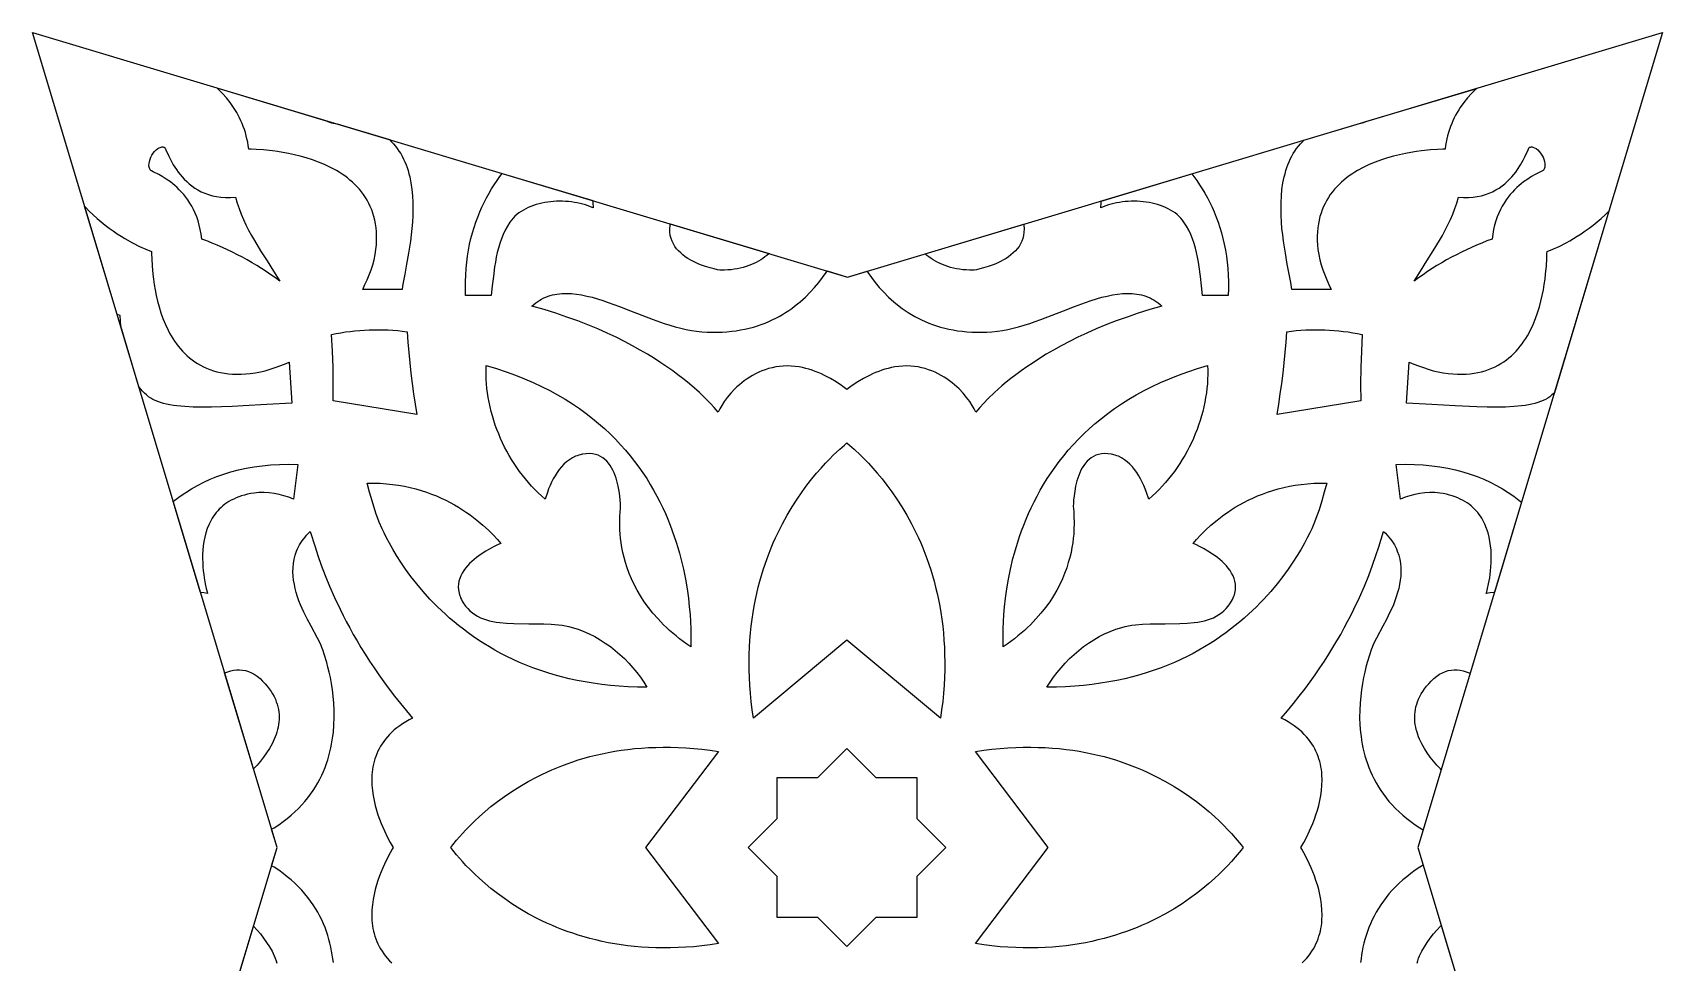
# Model space of a CAD drawing. Extents: x -100 to 100, y -100 to 100.
# Drawn here: x -100 to 100, y -14.1 to 100 of the extents above; entities that cross this region are included whole.
import ezdxf

# ---------------------------------------------------------------- set-up
doc = ezdxf.new("R2010")
doc.units = 0
doc.header["$MEASUREMENT"] = 0
doc.layers.add('LAYER_1', color=18, linetype='CONTINUOUS')

msp = doc.modelspace()

# ---------------------------------------------------------------- linework, layer by layer
at = {"layer": 'LAYER_1'}
for points in [[(-100, -100), (-70, 0), (-100, 100), (0, 70), (100, 100), (70, 0), (100, -100), (0, -70)], [(-63.97, 89.19), (-63.79, 89.1), (-63.57, 89.01), (-63.34, 88.94), (-63.11, 88.88), (-62.64, 88.79), (-62.63, 88.79), (-56.22, 86.87), (-55.99, 86.65), (-55.73, 86.37), (-55.48, 86.08), (-55.25, 85.78), (-55.04, 85.47), (-54.83, 85.15), (-54.65, 84.82), (-54.48, 84.49), (-54.32, 84.14), (-54.17, 83.79), (-54.04, 83.43), (-53.92, 83.07), (-53.82, 82.69), (-53.72, 82.32), (-53.57, 81.55), (-53.45, 80.76), (-53.38, 79.97), (-53.34, 79.17), (-53.33, 78.36), (-53.35, 77.55), (-53.39, 76.75), (-53.46, 75.96), (-53.54, 75.17), (-53.64, 74.41), (-53.86, 72.94), (-54.1, 71.58), (-54.33, 70.37), (-54.53, 69.33), (-54.6, 68.88), (-54.65, 68.49), (-59.49, 68.49), (-59.21, 69.08), (-58.94, 69.68), (-58.69, 70.28), (-58.46, 70.89), (-58.26, 71.51), (-58.09, 72.13), (-57.95, 72.77), (-57.86, 73.4), (-57.81, 73.97), (-57.78, 74.51), (-57.78, 75.04), (-57.8, 75.55), (-57.85, 76.04), (-57.92, 76.52), (-58, 76.98), (-58.11, 77.42), (-58.24, 77.85), (-58.39, 78.27), (-58.56, 78.67), (-58.74, 79.05), (-58.94, 79.43), (-59.15, 79.78), (-59.39, 80.13), (-59.63, 80.46), (-59.89, 80.77), (-60.16, 81.08), (-60.45, 81.37), (-60.74, 81.64), (-61.05, 81.91), (-61.37, 82.16), (-61.69, 82.41), (-62.03, 82.64), (-62.37, 82.86), (-62.72, 83.07), (-63.43, 83.46), (-64.16, 83.8), (-64.91, 84.11), (-65.66, 84.39), (-66.41, 84.63), (-67.15, 84.84), (-67.88, 85.02), (-68.59, 85.17), (-69.28, 85.3), (-69.94, 85.4), (-70.56, 85.49), (-71.67, 85.61), (-72.56, 85.67), (-73.17, 85.7), (-73.48, 85.7), (-73.53, 86.13), (-73.6, 86.54), (-73.69, 86.95), (-73.78, 87.34), (-73.89, 87.73), (-74.01, 88.11), (-74.14, 88.48), (-74.28, 88.84), (-74.43, 89.19), (-74.59, 89.54), (-74.76, 89.87), (-74.95, 90.2), (-75.34, 90.83), (-75.76, 91.42), (-76.21, 91.99), (-76.69, 92.52), (-77.2, 93.03), (-77.41, 93.22)], [(77.06, 93.03), (76.56, 92.52), (76.08, 91.99), (75.63, 91.42), (75.2, 90.83), (75, 90.52), (74.81, 90.2), (74.63, 89.87), (74.46, 89.54), (74.3, 89.19), (74.15, 88.84), (74.01, 88.48), (73.88, 88.11), (73.76, 87.73), (73.65, 87.34), (73.55, 86.95), (73.47, 86.54), (73.4, 86.13), (73.34, 85.7), (73.04, 85.7), (72.42, 85.67), (71.54, 85.61), (70.43, 85.49), (69.81, 85.4), (69.15, 85.3), (68.46, 85.17), (67.75, 85.02), (67.02, 84.84), (66.27, 84.63), (65.52, 84.39), (64.77, 84.11), (64.03, 83.8), (63.3, 83.46), (62.58, 83.07), (62.24, 82.86), (61.89, 82.64), (61.56, 82.41), (61.23, 82.16), (60.92, 81.91), (60.61, 81.64), (60.32, 81.37), (60.03, 81.08), (59.76, 80.77), (59.5, 80.46), (59.25, 80.13), (59.02, 79.78), (58.81, 79.43), (58.61, 79.05), (58.42, 78.67), (58.26, 78.27), (58.11, 77.85), (57.98, 77.42), (57.87, 76.98), (57.78, 76.52), (57.72, 76.04), (57.67, 75.55), (57.65, 75.04), (57.65, 74.51), (57.68, 73.97), (57.73, 73.4), (57.82, 72.77), (57.95, 72.13), (58.12, 71.51), (58.33, 70.89), (58.56, 70.28), (58.81, 69.68), (59.08, 69.08), (59.36, 68.49), (54.52, 68.49), (54.39, 69.33), (54.2, 70.37), (53.97, 71.58), (53.73, 72.94), (53.61, 73.66), (53.5, 74.41), (53.41, 75.17), (53.32, 75.96), (53.26, 76.75), (53.22, 77.55), (53.2, 78.36), (53.21, 79.17), (53.25, 79.97), (53.32, 80.76), (53.44, 81.55), (53.59, 82.32), (53.69, 82.69), (53.79, 83.07), (53.91, 83.43), (54.04, 83.79), (54.19, 84.14), (54.34, 84.49), (54.52, 84.82), (54.7, 85.15), (54.9, 85.47), (55.12, 85.78), (55.35, 86.08), (55.6, 86.37), (55.86, 86.65), (56.02, 86.81), (62.84, 88.85), (62.98, 88.88), (63.21, 88.94), (63.43, 89.01), (63.61, 89.08), (77.21, 93.16)], [(-83.93, 85.96), (-83.83, 85.93), (-83.8, 85.9), (-83.75, 85.84), (-83.64, 85.61), (-83.29, 84.84), (-83.04, 84.34), (-82.73, 83.78), (-82.35, 83.19), (-82.14, 82.89), (-81.91, 82.59), (-81.66, 82.3), (-81.39, 82), (-81.09, 81.72), (-80.78, 81.44), (-80.45, 81.18), (-80.09, 80.93), (-79.71, 80.7), (-79.3, 80.48), (-78.87, 80.29), (-78.42, 80.13), (-77.94, 79.99), (-77.43, 79.88), (-76.89, 79.8), (-76.32, 79.76), (-75.73, 79.75), (-75.1, 79.79), (-74.9, 79.09), (-74.67, 78.41), (-74.41, 77.74), (-74.13, 77.07), (-73.82, 76.42), (-73.49, 75.77), (-73.14, 75.12), (-72.78, 74.49), (-72.02, 73.23), (-71.23, 71.98), (-70.44, 70.74), (-69.66, 69.5), (-70.2, 69.9), (-70.76, 70.29), (-71.32, 70.67), (-71.89, 71.04), (-72.47, 71.41), (-73.05, 71.76), (-73.65, 72.1), (-74.24, 72.43), (-74.85, 72.75), (-75.46, 73.05), (-76.08, 73.35), (-76.7, 73.64), (-77.33, 73.91), (-77.96, 74.17), (-78.6, 74.43), (-79.24, 74.66), (-79.32, 75.26), (-79.42, 75.83), (-79.55, 76.37), (-79.7, 76.89), (-79.86, 77.38), (-80.05, 77.84), (-80.26, 78.28), (-80.47, 78.69), (-80.71, 79.09), (-80.95, 79.46), (-81.2, 79.8), (-81.46, 80.13), (-81.73, 80.43), (-82, 80.72), (-82.27, 80.98), (-82.54, 81.23), (-82.81, 81.46), (-83.08, 81.67), (-83.6, 82.03), (-84.09, 82.34), (-84.52, 82.59), (-85.2, 82.93), (-85.4, 83.03), (-85.5, 83.1), (-85.57, 83.18), (-85.62, 83.27), (-85.66, 83.37), (-85.69, 83.47), (-85.72, 83.7), (-85.71, 83.94), (-85.66, 84.2), (-85.58, 84.46), (-85.48, 84.72), (-85.35, 84.97), (-85.19, 85.2), (-85.03, 85.42), (-84.84, 85.61), (-84.65, 85.77), (-84.45, 85.88), (-84.24, 85.95), (-84.14, 85.97), (-84.03, 85.97)], [(84.01, 85.97), (84.11, 85.95), (84.31, 85.88), (84.52, 85.77), (84.71, 85.61), (84.89, 85.42), (85.06, 85.2), (85.21, 84.97), (85.35, 84.72), (85.45, 84.46), (85.53, 84.2), (85.57, 83.94), (85.59, 83.7), (85.56, 83.47), (85.53, 83.37), (85.49, 83.27), (85.44, 83.18), (85.37, 83.1), (85.27, 83.03), (85.06, 82.93), (84.39, 82.59), (83.95, 82.34), (83.47, 82.03), (82.95, 81.67), (82.68, 81.46), (82.41, 81.23), (82.14, 80.98), (81.87, 80.72), (81.6, 80.43), (81.33, 80.13), (81.07, 79.8), (80.82, 79.46), (80.57, 79.09), (80.34, 78.69), (80.12, 78.28), (79.92, 77.84), (79.73, 77.38), (79.56, 76.89), (79.41, 76.37), (79.29, 75.83), (79.18, 75.26), (79.11, 74.66), (78.46, 74.43), (77.83, 74.17), (77.2, 73.91), (76.57, 73.64), (75.95, 73.35), (75.33, 73.05), (74.72, 72.75), (74.11, 72.43), (73.51, 72.1), (72.92, 71.76), (72.34, 71.41), (71.76, 71.04), (71.19, 70.67), (70.63, 70.29), (70.07, 69.9), (69.53, 69.5), (70.31, 70.74), (71.1, 71.98), (71.89, 73.23), (72.65, 74.49), (73.01, 75.12), (73.36, 75.77), (73.69, 76.42), (74, 77.07), (74.28, 77.74), (74.54, 78.41), (74.77, 79.09), (74.97, 79.79), (75.59, 79.75), (76.19, 79.76), (76.76, 79.8), (77.29, 79.88), (77.8, 79.99), (78.29, 80.13), (78.74, 80.29), (79.17, 80.48), (79.58, 80.7), (79.96, 80.93), (80.32, 81.18), (80.65, 81.44), (80.96, 81.72), (81.25, 82), (81.52, 82.3), (81.77, 82.59), (82.01, 82.89), (82.22, 83.19), (82.59, 83.78), (82.9, 84.34), (83.16, 84.84), (83.51, 85.61), (83.62, 85.84), (83.66, 85.9), (83.7, 85.93), (83.8, 85.96), (83.9, 85.97)], [(-31.25, 79.38), (-31.25, 79.14), (-31.22, 78.5), (-31.52, 78.63), (-31.83, 78.75), (-32.15, 78.86), (-32.48, 78.95), (-32.81, 79.04), (-33.16, 79.11), (-33.51, 79.17), (-33.87, 79.22), (-34.23, 79.26), (-34.59, 79.29), (-34.96, 79.31), (-35.32, 79.31), (-35.69, 79.3), (-36.06, 79.28), (-36.43, 79.25), (-36.79, 79.2), (-37.15, 79.15), (-37.5, 79.08), (-37.85, 78.99), (-38.2, 78.9), (-38.53, 78.79), (-38.86, 78.67), (-39.17, 78.54), (-39.48, 78.39), (-39.77, 78.23), (-40.05, 78.06), (-40.32, 77.88), (-40.58, 77.68), (-40.81, 77.46), (-41.03, 77.24), (-41.24, 77), (-41.42, 76.74), (-41.73, 76.25), (-42.01, 75.74), (-42.25, 75.21), (-42.47, 74.68), (-42.66, 74.13), (-42.82, 73.57), (-42.97, 73), (-43.1, 72.43), (-43.21, 71.85), (-43.3, 71.26), (-43.46, 70.09), (-43.59, 68.92), (-43.71, 67.76), (-46.86, 67.76), (-46.88, 68.61), (-46.88, 69.44), (-46.85, 70.25), (-46.8, 71.05), (-46.72, 71.82), (-46.63, 72.58), (-46.51, 73.32), (-46.37, 74.04), (-46.21, 74.74), (-46.03, 75.42), (-45.83, 76.09), (-45.61, 76.74), (-45.38, 77.37), (-45.13, 77.99), (-44.87, 78.59), (-44.59, 79.17), (-44.3, 79.74), (-43.99, 80.29), (-43.67, 80.82), (-43.34, 81.34), (-43, 81.84), (-42.65, 82.33), (-42.37, 82.71)], [(42.52, 82.33), (42.87, 81.84), (43.21, 81.34), (43.54, 80.82), (43.86, 80.29), (44.16, 79.74), (44.46, 79.17), (44.74, 78.59), (45, 77.99), (45.25, 77.37), (45.48, 76.74), (45.7, 76.09), (45.9, 75.42), (46.08, 74.74), (46.24, 74.04), (46.38, 73.32), (46.49, 72.58), (46.59, 71.82), (46.67, 71.05), (46.72, 70.25), (46.75, 69.44), (46.75, 68.61), (46.73, 67.76), (43.58, 67.76), (43.46, 68.92), (43.33, 70.09), (43.17, 71.26), (43.08, 71.85), (42.97, 72.43), (42.84, 73), (42.69, 73.57), (42.53, 74.13), (42.34, 74.68), (42.12, 75.21), (41.87, 75.74), (41.6, 76.25), (41.29, 76.74), (41.1, 77), (40.9, 77.24), (40.68, 77.46), (40.44, 77.68), (40.19, 77.88), (39.92, 78.06), (39.64, 78.23), (39.35, 78.39), (39.04, 78.54), (38.72, 78.67), (38.4, 78.79), (38.06, 78.9), (37.72, 78.99), (37.37, 79.08), (37.02, 79.15), (36.66, 79.2), (36.29, 79.25), (35.93, 79.28), (35.56, 79.3), (35.19, 79.31), (34.82, 79.31), (34.46, 79.29), (34.09, 79.26), (33.73, 79.22), (33.38, 79.17), (33.03, 79.11), (32.68, 79.04), (32.35, 78.95), (32.02, 78.86), (31.7, 78.75), (31.39, 78.63), (31.09, 78.5), (31.11, 79.14), (31.12, 79.33), (42.26, 82.68)], [(-93.51, 78.6), (-93.04, 78.11), (-92.55, 77.64), (-92.06, 77.2), (-91.57, 76.78), (-91.08, 76.38), (-90.59, 76.01), (-90.1, 75.66), (-89.61, 75.32), (-89.13, 75.01), (-88.67, 74.73), (-87.76, 74.21), (-86.9, 73.77), (-86.12, 73.41), (-85.42, 73.13), (-85.4, 72.84), (-85.38, 72.25), (-85.33, 71.4), (-85.24, 70.34), (-85.17, 69.74), (-85.08, 69.11), (-84.96, 68.45), (-84.83, 67.76), (-84.67, 67.06), (-84.47, 66.35), (-84.25, 65.63), (-84, 64.91), (-83.7, 64.19), (-83.37, 63.49), (-83.19, 63.14), (-83, 62.8), (-82.8, 62.47), (-82.58, 62.14), (-82.36, 61.82), (-82.12, 61.51), (-81.87, 61.2), (-81.61, 60.91), (-81.33, 60.62), (-81.05, 60.35), (-80.75, 60.09), (-80.43, 59.84), (-80.1, 59.61), (-79.76, 59.38), (-79.4, 59.18), (-79.03, 58.99), (-78.64, 58.81), (-78.24, 58.65), (-77.82, 58.51), (-77.38, 58.39), (-76.93, 58.29), (-76.46, 58.2), (-75.97, 58.14), (-75.47, 58.1), (-74.95, 58.08), (-74.41, 58.08), (-73.85, 58.11), (-73.28, 58.16), (-72.66, 58.24), (-72.05, 58.36), (-71.44, 58.51), (-70.84, 58.69), (-70.24, 58.89), (-69.66, 59.1), (-69.08, 59.33), (-68.5, 59.58), (-68.18, 54.53), (-71.27, 54.36), (-74.16, 54.19), (-75.52, 54.13), (-76.81, 54.08), (-78.05, 54.04), (-79.21, 54.03), (-80.31, 54.05), (-81.33, 54.11), (-82.28, 54.19), (-82.72, 54.25), (-83.15, 54.32), (-83.55, 54.4), (-83.93, 54.5), (-84.29, 54.6), (-84.63, 54.72), (-84.95, 54.85), (-85.24, 54.99), (-85.51, 55.15), (-85.76, 55.32), (-86.02, 55.54), (-86.27, 55.76), (-86.51, 56), (-86.73, 56.24), (-86.94, 56.5), (-86.96, 56.52), (-89.19, 63.98), (-89.27, 65.3), (-89.62, 65.4), (-93.61, 78.7)], [(86.74, 55.8), (86.7, 55.76), (86.45, 55.54), (86.19, 55.32), (85.94, 55.15), (85.67, 54.99), (85.38, 54.85), (85.06, 54.72), (84.72, 54.6), (84.36, 54.5), (83.98, 54.4), (83.58, 54.32), (83.15, 54.25), (82.71, 54.19), (81.76, 54.11), (80.74, 54.05), (79.64, 54.03), (78.48, 54.04), (77.24, 54.08), (74.59, 54.19), (71.7, 54.36), (68.61, 54.53), (68.93, 59.58), (69.51, 59.33), (70.09, 59.1), (70.67, 58.89), (71.27, 58.69), (71.87, 58.51), (72.48, 58.36), (73.09, 58.24), (73.71, 58.16), (74.28, 58.11), (74.84, 58.08), (75.38, 58.08), (75.9, 58.1), (76.4, 58.14), (76.89, 58.2), (77.36, 58.29), (77.81, 58.39), (78.25, 58.51), (78.67, 58.65), (79.07, 58.81), (79.46, 58.99), (79.83, 59.18), (80.19, 59.38), (80.53, 59.61), (80.86, 59.84), (81.17, 60.09), (81.48, 60.35), (81.76, 60.62), (82.04, 60.91), (82.3, 61.2), (82.55, 61.51), (82.79, 61.82), (83.01, 62.14), (83.23, 62.47), (83.43, 62.8), (83.8, 63.49), (84.13, 64.19), (84.42, 64.91), (84.68, 65.63), (84.9, 66.35), (85.09, 67.06), (85.26, 67.76), (85.39, 68.45), (85.5, 69.11), (85.6, 69.74), (85.67, 70.34), (85.76, 71.4), (85.81, 72.25), (85.83, 72.84), (85.85, 73.13), (86.55, 73.41), (87.33, 73.77), (88.19, 74.21), (88.63, 74.46), (89.09, 74.73), (89.56, 75.01), (90.04, 75.32), (90.53, 75.66), (91.02, 76.01), (91.51, 76.38), (92, 76.78), (92.49, 77.2), (92.98, 77.64), (93.42, 78.07)], [(-9.62, 72.89), (-9.65, 72.86), (-9.88, 72.66), (-10.13, 72.48), (-10.38, 72.3), (-10.64, 72.12), (-10.92, 71.96), (-11.2, 71.81), (-11.5, 71.66), (-11.8, 71.53), (-12.12, 71.41), (-12.45, 71.29), (-12.79, 71.19), (-13.15, 71.1), (-13.52, 71.03), (-13.89, 70.96), (-14.29, 70.91), (-14.69, 70.88), (-15.11, 70.86), (-15.54, 70.85), (-15.68, 70.86), (-15.95, 70.91), (-16.35, 71), (-16.84, 71.12), (-17.41, 71.29), (-18.02, 71.51), (-18.34, 71.64), (-18.66, 71.78), (-18.98, 71.94), (-19.29, 72.11), (-19.6, 72.3), (-19.91, 72.5), (-20.2, 72.72), (-20.47, 72.96), (-20.73, 73.21), (-20.97, 73.48), (-21.18, 73.77), (-21.37, 74.08), (-21.53, 74.41), (-21.65, 74.75), (-21.74, 75.12), (-21.8, 75.51), (-21.81, 75.92), (-21.77, 76.36), (-21.74, 76.52)], [(21.64, 76.36), (21.68, 75.92), (21.66, 75.51), (21.61, 75.12), (21.52, 74.75), (21.4, 74.41), (21.24, 74.08), (21.05, 73.77), (20.84, 73.48), (20.6, 73.21), (20.34, 72.96), (20.06, 72.72), (19.77, 72.5), (19.47, 72.3), (19.16, 72.11), (18.84, 71.94), (18.52, 71.78), (18.2, 71.64), (17.89, 71.51), (17.28, 71.29), (16.71, 71.12), (16.22, 71), (15.82, 70.91), (15.54, 70.86), (15.41, 70.85), (14.98, 70.86), (14.56, 70.88), (14.15, 70.91), (13.76, 70.96), (13.38, 71.03), (13.02, 71.1), (12.66, 71.19), (12.32, 71.29), (11.99, 71.41), (11.67, 71.53), (11.36, 71.66), (11.07, 71.81), (10.78, 71.96), (10.51, 72.12), (10.25, 72.3), (9.99, 72.48), (9.75, 72.66), (9.52, 72.86), (21.62, 76.49)], [(0, 70), (2.4, 70.72), (2.5, 70.56), (2.93, 69.96), (3.4, 69.35), (3.9, 68.74), (4.45, 68.14), (5.04, 67.55), (5.68, 66.98), (6.35, 66.43), (6.71, 66.16), (7.08, 65.91), (7.46, 65.66), (7.85, 65.41), (8.25, 65.18), (8.67, 64.96), (9.09, 64.75), (9.53, 64.55), (9.99, 64.36), (10.45, 64.18), (10.93, 64.02), (11.42, 63.87), (11.93, 63.73), (12.45, 63.61), (12.98, 63.51), (13.52, 63.42), (14.08, 63.35), (14.65, 63.29), (15.24, 63.25), (15.84, 63.24), (16.46, 63.24), (17.09, 63.26), (17.73, 63.3), (18.39, 63.37), (19.03, 63.45), (19.68, 63.57), (20.34, 63.72), (21, 63.9), (21.68, 64.1), (22.36, 64.32), (23.04, 64.56), (23.72, 64.81), (25.1, 65.34), (26.49, 65.88), (27.86, 66.41), (29.22, 66.9), (29.89, 67.13), (30.56, 67.34), (31.22, 67.52), (31.86, 67.68), (32.5, 67.81), (33.13, 67.91), (33.75, 67.97), (34.35, 68), (34.94, 67.98), (35.51, 67.92), (35.8, 67.87), (36.07, 67.81), (36.35, 67.74), (36.61, 67.65), (36.88, 67.55), (37.14, 67.44), (37.39, 67.31), (37.64, 67.16), (37.89, 67), (38.13, 66.83), (38.36, 66.64), (38.59, 66.43), (37.1, 66.01), (35.67, 65.56), (34.3, 65.1), (32.98, 64.62), (31.72, 64.14), (30.52, 63.64), (29.37, 63.13), (28.27, 62.61), (27.23, 62.09), (26.24, 61.57), (25.29, 61.05), (24.4, 60.53), (23.56, 60.01), (22.77, 59.5), (22.02, 58.99), (21.32, 58.5), (20.66, 58.01), (20.05, 57.54), (19.49, 57.09), (18.96, 56.65), (18.48, 56.23), (18.04, 55.83), (17.28, 55.1), (16.68, 54.49), (16.22, 53.99), (15.73, 53.44), (15.55, 53.83), (15.31, 54.26), (15, 54.73), (14.62, 55.23), (14.19, 55.75), (13.69, 56.27), (13.42, 56.52), (13.14, 56.78), (12.84, 57.02), (12.53, 57.27), (12.2, 57.5), (11.86, 57.72), (11.51, 57.93), (11.14, 58.13), (10.76, 58.32), (10.37, 58.49), (9.96, 58.64), (9.55, 58.77), (9.12, 58.88), (8.68, 58.97), (8.22, 59.04), (7.76, 59.08), (7.28, 59.1), (6.8, 59.09), (6.3, 59.05), (5.79, 58.98), (5.39, 58.9), (4.99, 58.8), (4.6, 58.69), (4.21, 58.57), (3.83, 58.43), (3.45, 58.28), (3.07, 58.12), (2.7, 57.94), (1.97, 57.56), (1.27, 57.13), (0.59, 56.68), (-0.07, 56.21), (-0.72, 56.68), (-1.4, 57.13), (-2.1, 57.56), (-2.83, 57.94), (-3.2, 58.12), (-3.58, 58.28), (-3.96, 58.43), (-4.34, 58.57), (-4.73, 58.69), (-5.13, 58.8), (-5.52, 58.9), (-5.92, 58.98), (-6.43, 59.05), (-6.93, 59.09), (-7.42, 59.1), (-7.89, 59.08), (-8.36, 59.04), (-8.81, 58.97), (-9.25, 58.88), (-9.68, 58.77), (-10.1, 58.64), (-10.5, 58.49), (-10.89, 58.32), (-11.27, 58.13), (-11.64, 57.93), (-11.99, 57.72), (-12.33, 57.5), (-12.66, 57.27), (-12.97, 57.02), (-13.27, 56.78), (-13.56, 56.52), (-13.83, 56.27), (-14.32, 55.75), (-14.76, 55.23), (-15.13, 54.73), (-15.44, 54.26), (-15.68, 53.83), (-15.86, 53.44), (-16.36, 53.99), (-16.81, 54.49), (-17.42, 55.1), (-18.18, 55.83), (-19.1, 56.65), (-19.62, 57.09), (-20.19, 57.54), (-20.8, 58.01), (-21.45, 58.5), (-22.15, 58.99), (-22.9, 59.5), (-23.69, 60.01), (-24.53, 60.53), (-25.43, 61.05), (-26.37, 61.57), (-27.36, 62.09), (-28.4, 62.61), (-29.5, 63.13), (-30.65, 63.64), (-31.86, 64.14), (-33.11, 64.62), (-34.43, 65.1), (-35.8, 65.56), (-37.23, 66.01), (-38.72, 66.43), (-38.49, 66.64), (-38.26, 66.83), (-38.02, 67), (-37.77, 67.16), (-37.53, 67.31), (-37.27, 67.44), (-37.01, 67.55), (-36.75, 67.65), (-36.48, 67.74), (-36.21, 67.81), (-35.93, 67.87), (-35.65, 67.92), (-35.36, 67.96), (-35.07, 67.98), (-34.48, 68), (-33.88, 67.97), (-33.26, 67.91), (-32.64, 67.81), (-32, 67.68), (-31.35, 67.52), (-30.69, 67.34), (-30.02, 67.13), (-29.35, 66.9), (-27.99, 66.41), (-26.62, 65.88), (-25.24, 65.34), (-23.86, 64.81), (-22.49, 64.32), (-21.81, 64.1), (-21.14, 63.9), (-20.47, 63.72), (-19.81, 63.57), (-19.16, 63.45), (-18.52, 63.37), (-17.86, 63.3), (-17.22, 63.26), (-16.59, 63.24), (-15.97, 63.24), (-15.37, 63.25), (-14.79, 63.29), (-14.21, 63.35), (-13.65, 63.42), (-13.11, 63.51), (-12.58, 63.61), (-12.06, 63.73), (-11.55, 63.87), (-11.06, 64.02), (-10.58, 64.18), (-10.12, 64.36), (-9.67, 64.55), (-9.23, 64.75), (-8.8, 64.96), (-8.38, 65.18), (-7.98, 65.41), (-7.59, 65.66), (-7.21, 65.91), (-6.84, 66.16), (-6.49, 66.43), (-6.14, 66.7), (-5.81, 66.98), (-5.17, 67.55), (-4.58, 68.14), (-4.04, 68.74), (-3.53, 69.35), (-3.06, 69.96), (-2.63, 70.56), (-2.51, 70.75)], [(-56.94, 63.53), (-56.36, 63.51), (-55.78, 63.48), (-55.2, 63.43), (-54.63, 63.37), (-54.05, 63.3), (-53.96, 62.03), (-53.85, 60.75), (-53.72, 59.48), (-53.58, 58.22), (-53.42, 56.95), (-53.24, 55.68), (-53.05, 54.42), (-52.84, 53.16), (-63.13, 54.81), (-63.11, 56.85), (-63.13, 58.89), (-63.19, 60.93), (-63.3, 62.97), (-62.73, 63.08), (-62.16, 63.18), (-61.59, 63.27), (-61.01, 63.34), (-60.44, 63.41), (-59.86, 63.46), (-59.27, 63.5), (-58.69, 63.53), (-58.11, 63.54), (-57.53, 63.54)], [(57.98, 63.54), (58.56, 63.53), (59.14, 63.5), (59.72, 63.46), (60.3, 63.41), (60.88, 63.34), (61.46, 63.27), (62.03, 63.18), (62.6, 63.08), (63.17, 62.97), (63.06, 60.93), (63, 58.89), (62.97, 56.85), (63, 54.81), (52.71, 53.16), (52.92, 54.42), (53.11, 55.68), (53.29, 56.95), (53.45, 58.22), (53.59, 59.48), (53.72, 60.75), (53.83, 62.03), (53.92, 63.3), (54.5, 63.37), (55.07, 63.43), (55.65, 63.48), (56.23, 63.51), (56.81, 63.53), (57.39, 63.54)], [(-43.09, 58.78), (-41.9, 58.39), (-40.75, 57.97), (-39.63, 57.53), (-38.56, 57.07), (-37.53, 56.58), (-36.53, 56.08), (-35.57, 55.55), (-34.64, 55.01), (-33.76, 54.44), (-32.9, 53.87), (-32.08, 53.27), (-31.29, 52.66), (-30.54, 52.04), (-29.82, 51.41), (-29.13, 50.76), (-28.47, 50.1), (-27.84, 49.43), (-27.23, 48.76), (-26.66, 48.07), (-26.12, 47.38), (-25.6, 46.68), (-25.11, 45.98), (-24.64, 45.27), (-24.2, 44.56), (-23.79, 43.85), (-23.39, 43.13), (-23.02, 42.42), (-22.68, 41.7), (-22.35, 40.99), (-22.05, 40.28), (-21.76, 39.58), (-21.5, 38.88), (-21.25, 38.18), (-21.02, 37.49), (-20.81, 36.81), (-20.62, 36.14), (-20.44, 35.47), (-20.13, 34.17), (-19.88, 32.93), (-19.68, 31.74), (-19.52, 30.61), (-19.41, 29.56), (-19.32, 28.58), (-19.27, 27.69), (-19.24, 26.9), (-19.23, 26.21), (-19.23, 25.17), (-19.24, 24.64), (-19.71, 24.97), (-20.17, 25.3), (-20.61, 25.63), (-21.04, 25.97), (-21.45, 26.31), (-21.84, 26.65), (-22.22, 27), (-22.58, 27.35), (-23.25, 28.05), (-23.87, 28.75), (-24.43, 29.46), (-24.94, 30.17), (-25.4, 30.87), (-25.81, 31.58), (-26.18, 32.28), (-26.5, 32.97), (-26.78, 33.65), (-27.03, 34.31), (-27.24, 34.97), (-27.41, 35.6), (-27.56, 36.22), (-27.68, 36.82), (-27.77, 37.4), (-27.84, 37.95), (-27.89, 38.47), (-27.92, 38.97), (-27.94, 39.86), (-27.93, 40.61), (-27.89, 41.2), (-27.85, 41.61), (-27.84, 41.84), (-27.86, 42.24), (-27.88, 42.64), (-27.93, 43.14), (-28.01, 43.72), (-28.13, 44.34), (-28.29, 44.99), (-28.39, 45.32), (-28.51, 45.65), (-28.64, 45.97), (-28.78, 46.29), (-28.94, 46.59), (-29.12, 46.88), (-29.32, 47.15), (-29.54, 47.4), (-29.77, 47.63), (-30.03, 47.83), (-30.31, 48), (-30.61, 48.14), (-30.94, 48.25), (-31.29, 48.32), (-31.67, 48.34), (-32.08, 48.33), (-32.51, 48.26), (-32.97, 48.15), (-33.18, 48.08), (-33.38, 48.01), (-33.76, 47.82), (-34.12, 47.59), (-34.47, 47.33), (-34.79, 47.04), (-35.09, 46.72), (-35.37, 46.38), (-35.63, 46.01), (-35.88, 45.63), (-36.1, 45.23), (-36.31, 44.83), (-36.5, 44.41), (-36.68, 44), (-36.83, 43.58), (-37.11, 42.76), (-37.54, 43.14), (-37.96, 43.53), (-38.37, 43.93), (-38.77, 44.35), (-39.15, 44.78), (-39.53, 45.23), (-39.89, 45.68), (-40.24, 46.15), (-40.58, 46.63), (-40.9, 47.12), (-41.22, 47.61), (-41.51, 48.12), (-41.8, 48.63), (-42.07, 49.15), (-42.33, 49.68), (-42.57, 50.21), (-42.8, 50.75), (-43.02, 51.3), (-43.22, 51.85), (-43.4, 52.4), (-43.57, 52.96), (-43.72, 53.52), (-43.86, 54.08), (-43.98, 54.65), (-44.08, 55.21), (-44.17, 55.78), (-44.24, 56.35), (-44.29, 56.91), (-44.33, 57.47), (-44.34, 58.04), (-44.34, 58.6), (-44.32, 59.15)], [(44.21, 58.6), (44.21, 58.04), (44.19, 57.47), (44.16, 56.91), (44.11, 56.35), (44.04, 55.78), (43.95, 55.21), (43.85, 54.65), (43.73, 54.08), (43.59, 53.52), (43.44, 52.96), (43.27, 52.4), (43.09, 51.85), (42.89, 51.3), (42.67, 50.75), (42.44, 50.21), (42.2, 49.68), (41.94, 49.15), (41.67, 48.63), (41.38, 48.12), (41.08, 47.61), (40.77, 47.12), (40.45, 46.63), (40.11, 46.15), (39.76, 45.68), (39.39, 45.23), (39.02, 44.78), (38.63, 44.35), (38.24, 43.93), (37.83, 43.53), (37.41, 43.14), (36.98, 42.76), (36.7, 43.58), (36.54, 44), (36.37, 44.41), (36.18, 44.83), (35.97, 45.23), (35.74, 45.63), (35.5, 46.01), (35.24, 46.38), (34.96, 46.72), (34.66, 47.04), (34.33, 47.33), (33.99, 47.59), (33.63, 47.82), (33.24, 48.01), (33.04, 48.08), (32.84, 48.15), (32.38, 48.26), (31.94, 48.33), (31.54, 48.34), (31.16, 48.32), (30.81, 48.25), (30.48, 48.14), (30.18, 48), (29.9, 47.83), (29.64, 47.63), (29.4, 47.4), (29.19, 47.15), (28.99, 46.88), (28.81, 46.59), (28.65, 46.29), (28.5, 45.97), (28.38, 45.65), (28.26, 45.32), (28.16, 44.99), (28, 44.34), (27.88, 43.72), (27.8, 43.14), (27.75, 42.64), (27.72, 42.24), (27.71, 41.84), (27.72, 41.61), (27.76, 41.2), (27.79, 40.61), (27.81, 39.86), (27.79, 38.97), (27.76, 38.47), (27.71, 37.95), (27.64, 37.4), (27.54, 36.82), (27.43, 36.22), (27.28, 35.6), (27.1, 34.97), (26.9, 34.31), (26.65, 33.65), (26.37, 32.97), (26.05, 32.28), (25.68, 31.58), (25.27, 30.87), (24.81, 30.17), (24.3, 29.46), (23.74, 28.75), (23.12, 28.05), (22.45, 27.35), (22.08, 27), (21.71, 26.65), (21.32, 26.31), (20.91, 25.97), (20.48, 25.63), (20.04, 25.3), (19.58, 24.97), (19.11, 24.64), (19.1, 25.17), (19.09, 26.21), (19.11, 26.9), (19.14, 27.69), (19.19, 28.58), (19.27, 29.56), (19.39, 30.61), (19.55, 31.74), (19.75, 32.93), (20, 34.17), (20.31, 35.47), (20.49, 36.14), (20.68, 36.81), (20.89, 37.49), (21.12, 38.18), (21.37, 38.88), (21.63, 39.58), (21.91, 40.28), (22.22, 40.99), (22.54, 41.7), (22.89, 42.42), (23.26, 43.13), (23.65, 43.85), (24.07, 44.56), (24.51, 45.27), (24.98, 45.98), (25.47, 46.68), (25.98, 47.38), (26.53, 48.07), (27.1, 48.76), (27.7, 49.43), (28.33, 50.1), (28.99, 50.76), (29.69, 51.41), (30.41, 52.04), (31.16, 52.66), (31.95, 53.27), (32.77, 53.87), (33.62, 54.44), (34.51, 55.01), (35.44, 55.55), (36.4, 56.08), (37.39, 56.58), (38.43, 57.07), (39.5, 57.53), (40.61, 57.97), (41.77, 58.39), (42.96, 58.78), (44.19, 59.15)], [(0.24, 49.38), (0.81, 48.88), (1.6, 48.13), (2.07, 47.67), (2.57, 47.15), (3.1, 46.57), (3.66, 45.93), (4.24, 45.23), (4.84, 44.46), (5.44, 43.64), (6.06, 42.75), (6.66, 41.8), (7.27, 40.79), (7.86, 39.72), (8.43, 38.58), (8.71, 37.99), (8.98, 37.38), (9.24, 36.76), (9.49, 36.12), (9.74, 35.46), (9.98, 34.79), (10.21, 34.1), (10.42, 33.4), (10.63, 32.68), (10.82, 31.94), (11, 31.19), (11.17, 30.42), (11.32, 29.63), (11.46, 28.83), (11.58, 28.01), (11.68, 27.18), (11.77, 26.33), (11.84, 25.46), (11.89, 24.58), (11.92, 23.68), (11.94, 22.76), (11.93, 21.83), (11.9, 20.87), (11.85, 19.91), (11.77, 18.92), (11.68, 17.92), (11.55, 16.9), (11.41, 15.87), (-0.07, 25.43), (-11.54, 15.87), (-11.69, 16.9), (-11.81, 17.92), (-11.91, 18.92), (-11.98, 19.91), (-12.03, 20.87), (-12.06, 21.83), (-12.07, 22.76), (-12.06, 23.68), (-12.02, 24.58), (-11.97, 25.46), (-11.9, 26.33), (-11.81, 27.18), (-11.71, 28.01), (-11.59, 28.83), (-11.45, 29.63), (-11.3, 30.42), (-11.13, 31.19), (-10.95, 31.94), (-10.76, 32.68), (-10.55, 33.4), (-10.34, 34.1), (-10.11, 34.79), (-9.87, 35.46), (-9.63, 36.12), (-9.37, 36.76), (-9.11, 37.38), (-8.84, 37.99), (-8.56, 38.58), (-8.28, 39.16), (-7.99, 39.72), (-7.4, 40.79), (-6.8, 41.8), (-6.19, 42.75), (-5.58, 43.64), (-4.97, 44.46), (-4.37, 45.23), (-3.79, 45.93), (-3.23, 46.57), (-2.7, 47.15), (-2.2, 47.67), (-1.74, 48.13), (-0.95, 48.88), (-0.37, 49.38), (-0.07, 49.66)], [(-67.45, 47.02), (-67.99, 42.77), (-68.57, 42.99), (-69.15, 43.17), (-69.76, 43.33), (-70.37, 43.44), (-70.98, 43.52), (-71.6, 43.56), (-72.22, 43.55), (-72.52, 43.53), (-72.82, 43.49), (-73.23, 43.43), (-73.62, 43.35), (-73.99, 43.26), (-74.35, 43.15), (-74.69, 43.04), (-75.01, 42.91), (-75.32, 42.77), (-75.62, 42.62), (-75.9, 42.46), (-76.16, 42.3), (-76.41, 42.12), (-76.65, 41.93), (-76.87, 41.73), (-77.09, 41.53), (-77.28, 41.32), (-77.47, 41.1), (-77.64, 40.88), (-77.81, 40.65), (-77.96, 40.41), (-78.1, 40.17), (-78.35, 39.67), (-78.56, 39.16), (-78.73, 38.63), (-78.87, 38.1), (-78.98, 37.56), (-79.05, 37.02), (-79.1, 36.48), (-79.13, 35.95), (-79.14, 35.43), (-79.12, 34.92), (-79.09, 34.43), (-79.05, 33.96), (-79, 33.51), (-78.94, 33.1), (-78.81, 32.35), (-78.68, 31.77), (-78.58, 31.36), (-78.52, 31.17), (-78.99, 31.25), (-79.39, 31.3), (-82.74, 42.45), (-82.53, 42.62), (-81.88, 43.11), (-81.2, 43.57), (-80.5, 44.02), (-79.76, 44.43), (-79, 44.82), (-78.21, 45.19), (-77.39, 45.52), (-76.55, 45.83), (-75.66, 46.1), (-74.75, 46.34), (-73.81, 46.55), (-72.83, 46.73), (-71.83, 46.86), (-70.78, 46.96), (-69.71, 47.02), (-68.6, 47.04)], [(69.58, 47.02), (70.65, 46.96), (71.69, 46.86), (72.7, 46.73), (73.68, 46.55), (74.62, 46.34), (75.53, 46.1), (76.41, 45.83), (77.26, 45.52), (78.08, 45.19), (78.87, 44.82), (79.63, 44.43), (80.36, 44.02), (81.07, 43.57), (81.75, 43.11), (82.4, 42.62), (82.71, 42.37), (79.39, 31.31), (79.31, 31.31), (78.86, 31.25), (78.38, 31.17), (78.45, 31.36), (78.55, 31.77), (78.68, 32.35), (78.81, 33.1), (78.87, 33.51), (78.92, 33.96), (78.96, 34.43), (78.99, 34.92), (79, 35.43), (79, 35.95), (78.97, 36.48), (78.92, 37.02), (78.84, 37.56), (78.74, 38.1), (78.6, 38.63), (78.43, 39.16), (78.22, 39.67), (77.97, 40.17), (77.83, 40.41), (77.68, 40.65), (77.51, 40.88), (77.34, 41.1), (77.15, 41.32), (76.95, 41.53), (76.74, 41.73), (76.52, 41.93), (76.28, 42.12), (76.03, 42.3), (75.76, 42.46), (75.48, 42.62), (75.19, 42.77), (74.88, 42.91), (74.56, 43.04), (74.22, 43.15), (73.86, 43.26), (73.49, 43.35), (73.1, 43.43), (72.69, 43.49), (72.39, 43.53), (72.08, 43.55), (71.47, 43.56), (70.85, 43.52), (70.24, 43.44), (69.62, 43.33), (69.02, 43.17), (68.43, 42.99), (67.86, 42.77), (67.32, 47.02), (68.47, 47.04)], [(-57.35, 44.71), (-56.58, 44.65), (-55.82, 44.57), (-55.08, 44.47), (-54.36, 44.34), (-53.66, 44.19), (-52.98, 44.02), (-52.32, 43.82), (-51.67, 43.61), (-51.05, 43.38), (-50.44, 43.14), (-49.86, 42.88), (-49.29, 42.61), (-48.75, 42.33), (-48.22, 42.04), (-47.72, 41.75), (-47.23, 41.44), (-46.76, 41.13), (-46.32, 40.82), (-45.89, 40.5), (-45.48, 40.19), (-44.73, 39.56), (-44.06, 38.94), (-43.47, 38.36), (-42.96, 37.81), (-42.54, 37.31), (-42.67, 37.26), (-42.95, 37.14), (-43.34, 36.95), (-43.82, 36.7), (-44.37, 36.39), (-44.94, 36.02), (-45.24, 35.81), (-45.53, 35.59), (-45.82, 35.36), (-46.1, 35.11), (-46.37, 34.85), (-46.62, 34.57), (-46.86, 34.29), (-47.08, 33.99), (-47.27, 33.68), (-47.44, 33.36), (-47.57, 33.03), (-47.68, 32.69), (-47.74, 32.34), (-47.76, 31.98), (-47.74, 31.61), (-47.67, 31.23), (-47.62, 31.03), (-47.55, 30.84), (-47.47, 30.64), (-47.38, 30.44), (-47.27, 30.24), (-47.15, 30.04), (-46.86, 29.62), (-46.6, 29.32), (-46.33, 29.04), (-46.03, 28.8), (-45.72, 28.58), (-45.39, 28.38), (-45.04, 28.21), (-44.68, 28.06), (-44.31, 27.94), (-43.92, 27.83), (-43.52, 27.74), (-43.11, 27.66), (-42.69, 27.6), (-41.83, 27.52), (-40.94, 27.48), (-39.11, 27.46), (-38.18, 27.45), (-37.26, 27.44), (-36.35, 27.4), (-35.47, 27.32), (-35.03, 27.27), (-34.61, 27.2), (-34.19, 27.12), (-33.78, 27.01), (-33.07, 26.79), (-32.37, 26.53), (-31.68, 26.23), (-31.01, 25.89), (-30.36, 25.51), (-29.72, 25.1), (-29.1, 24.66), (-28.51, 24.19), (-27.93, 23.7), (-27.38, 23.18), (-26.85, 22.63), (-26.34, 22.07), (-25.87, 21.5), (-25.42, 20.91), (-25, 20.3), (-24.61, 19.69), (-25.77, 19.7), (-26.9, 19.74), (-28.01, 19.8), (-29.09, 19.9), (-30.15, 20.01), (-31.19, 20.16), (-32.2, 20.32), (-33.19, 20.51), (-34.15, 20.72), (-35.09, 20.95), (-36.01, 21.2), (-36.9, 21.47), (-37.77, 21.76), (-38.62, 22.06), (-39.45, 22.39), (-40.25, 22.72), (-41.04, 23.08), (-41.8, 23.44), (-42.54, 23.82), (-43.26, 24.22), (-43.95, 24.62), (-44.63, 25.03), (-45.29, 25.46), (-45.93, 25.89), (-46.54, 26.33), (-47.14, 26.78), (-47.72, 27.23), (-48.28, 27.69), (-48.82, 28.15), (-49.34, 28.62), (-49.84, 29.09), (-50.32, 29.56), (-50.79, 30.03), (-51.24, 30.5), (-52.08, 31.44), (-52.86, 32.37), (-53.57, 33.28), (-54.22, 34.17), (-54.8, 35.03), (-55.33, 35.85), (-55.79, 36.62), (-56.2, 37.34), (-56.55, 38.01), (-56.85, 38.61), (-57.1, 39.13), (-57.45, 39.93), (-57.62, 40.36), (-57.82, 40.89), (-58, 41.44), (-58.33, 42.53), (-58.64, 43.63), (-58.96, 44.72), (-58.15, 44.73)], [(58.83, 44.72), (58.51, 43.63), (58.2, 42.53), (57.87, 41.44), (57.69, 40.89), (57.49, 40.36), (57.32, 39.93), (56.97, 39.13), (56.72, 38.61), (56.42, 38.01), (56.07, 37.34), (55.66, 36.62), (55.19, 35.85), (54.67, 35.03), (54.09, 34.17), (53.44, 33.28), (52.73, 32.37), (51.95, 31.44), (51.11, 30.5), (50.66, 30.03), (50.19, 29.56), (49.71, 29.09), (49.21, 28.62), (48.68, 28.15), (48.14, 27.69), (47.59, 27.23), (47.01, 26.78), (46.41, 26.33), (45.79, 25.89), (45.16, 25.46), (44.5, 25.03), (43.82, 24.62), (43.12, 24.22), (42.41, 23.82), (41.67, 23.44), (40.9, 23.08), (40.12, 22.72), (39.32, 22.39), (38.49, 22.06), (37.64, 21.76), (36.77, 21.47), (35.88, 21.2), (34.96, 20.95), (34.02, 20.72), (33.06, 20.51), (32.07, 20.32), (31.06, 20.16), (30.02, 20.01), (28.96, 19.9), (27.88, 19.8), (26.77, 19.74), (25.63, 19.7), (24.47, 19.69), (24.86, 20.3), (25.28, 20.91), (25.73, 21.5), (26.21, 22.07), (26.72, 22.63), (27.25, 23.18), (27.8, 23.7), (28.37, 24.19), (28.97, 24.66), (29.59, 25.1), (30.23, 25.51), (30.88, 25.89), (31.55, 26.23), (32.24, 26.53), (32.94, 26.79), (33.65, 27.01), (34.06, 27.12), (34.47, 27.2), (34.9, 27.27), (35.33, 27.32), (36.22, 27.4), (37.13, 27.44), (38.05, 27.45), (38.97, 27.46), (40.8, 27.48), (41.7, 27.52), (42.56, 27.6), (42.98, 27.66), (43.39, 27.74), (43.79, 27.83), (44.17, 27.94), (44.55, 28.06), (44.91, 28.21), (45.25, 28.38), (45.58, 28.58), (45.9, 28.8), (46.19, 29.04), (46.47, 29.32), (46.73, 29.62), (47.02, 30.04), (47.14, 30.24), (47.25, 30.44), (47.34, 30.64), (47.42, 30.84), (47.49, 31.03), (47.54, 31.23), (47.61, 31.61), (47.63, 31.98), (47.61, 32.34), (47.54, 32.69), (47.44, 33.03), (47.31, 33.36), (47.14, 33.68), (46.95, 33.99), (46.73, 34.29), (46.49, 34.57), (46.24, 34.85), (45.97, 35.11), (45.69, 35.36), (45.4, 35.59), (45.1, 35.81), (44.81, 36.02), (44.23, 36.39), (43.69, 36.7), (43.21, 36.95), (42.82, 37.14), (42.54, 37.26), (42.41, 37.31), (42.83, 37.81), (43.34, 38.36), (43.93, 38.94), (44.6, 39.56), (45.35, 40.19), (45.76, 40.5), (46.18, 40.82), (46.63, 41.13), (47.1, 41.44), (47.58, 41.75), (48.09, 42.04), (48.62, 42.33), (49.16, 42.61), (49.73, 42.88), (50.31, 43.14), (50.92, 43.38), (51.54, 43.61), (52.18, 43.82), (52.85, 44.02), (53.53, 44.19), (54.23, 44.34), (54.95, 44.47), (55.69, 44.57), (56.44, 44.65), (57.22, 44.71), (58.01, 44.73)], [(-74.23, 21.78), (-73.86, 21.71), (-73.5, 21.61), (-73.14, 21.46), (-72.79, 21.27), (-72.44, 21.03), (-72.09, 20.74), (-71.77, 20.43), (-71.47, 20.11), (-71.2, 19.8), (-70.95, 19.48), (-70.73, 19.16), (-70.54, 18.85), (-70.36, 18.53), (-70.21, 18.21), (-70.09, 17.9), (-69.98, 17.58), (-69.89, 17.27), (-69.83, 16.95), (-69.78, 16.64), (-69.75, 16.32), (-69.74, 16.01), (-69.75, 15.7), (-69.77, 15.39), (-69.81, 15.09), (-69.86, 14.78), (-69.93, 14.48), (-70.02, 14.18), (-70.11, 13.89), (-70.22, 13.59), (-70.34, 13.3), (-70.62, 12.73), (-70.93, 12.17), (-71.28, 11.63), (-71.65, 11.11), (-72.05, 10.61), (-72.46, 10.12), (-72.89, 9.66), (-72.9, 9.65), (-76.43, 21.45), (-76.42, 21.46), (-76.06, 21.58), (-75.69, 21.68), (-75.33, 21.75), (-74.96, 21.79), (-74.59, 21.8)], [(74.83, 21.79), (75.19, 21.75), (75.56, 21.68), (75.92, 21.58), (76.29, 21.46), (76.42, 21.4), (72.87, 9.55), (72.76, 9.66), (72.33, 10.12), (71.92, 10.61), (71.52, 11.11), (71.14, 11.63), (70.8, 12.17), (70.48, 12.73), (70.21, 13.3), (70.09, 13.59), (69.98, 13.89), (69.89, 14.18), (69.8, 14.48), (69.73, 14.78), (69.68, 15.09), (69.64, 15.39), (69.62, 15.7), (69.61, 16.01), (69.62, 16.32), (69.65, 16.64), (69.69, 16.95), (69.76, 17.27), (69.85, 17.58), (69.95, 17.9), (70.08, 18.21), (70.23, 18.53), (70.41, 18.85), (70.6, 19.16), (70.82, 19.48), (71.07, 19.8), (71.34, 20.11), (71.64, 20.43), (71.96, 20.74), (72.31, 21.03), (72.66, 21.27), (73.01, 21.46), (73.37, 21.61), (73.73, 21.71), (74.1, 21.78), (74.46, 21.8)], [(-21.7, 12.31), (-20.77, 12.28), (-19.82, 12.23), (-18.85, 12.16), (-17.87, 12.06), (-16.86, 11.94), (-15.84, 11.79), (-24.78, 0), (-15.84, -11.79), (-16.86, -11.94), (-17.87, -12.06), (-18.85, -12.16), (-19.82, -12.23), (-20.77, -12.28), (-21.7, -12.31), (-22.62, -12.31), (-23.52, -12.3), (-24.4, -12.26), (-25.27, -12.21), (-26.12, -12.14), (-26.95, -12.04), (-27.77, -11.93), (-28.57, -11.81), (-29.36, -11.67), (-30.12, -11.51), (-30.87, -11.34), (-31.61, -11.15), (-32.33, -10.95), (-33.03, -10.74), (-33.71, -10.52), (-34.38, -10.29), (-35.04, -10.04), (-35.68, -9.79), (-36.3, -9.53), (-36.9, -9.26), (-37.49, -8.98), (-38.07, -8.69), (-39.17, -8.11), (-40.21, -7.5), (-41.19, -6.89), (-42.1, -6.26), (-42.96, -5.64), (-43.75, -5.02), (-44.48, -4.41), (-45.16, -3.81), (-45.77, -3.24), (-46.32, -2.69), (-46.82, -2.18), (-47.26, -1.71), (-47.96, -0.9), (-48.43, -0.31), (-48.68, 0), (-48.43, 0.32), (-47.96, 0.9), (-47.26, 1.71), (-46.82, 2.18), (-46.32, 2.7), (-45.77, 3.24), (-45.16, 3.81), (-44.48, 4.41), (-43.75, 5.02), (-42.96, 5.64), (-42.1, 6.26), (-41.19, 6.89), (-40.21, 7.51), (-39.17, 8.11), (-38.07, 8.7), (-37.49, 8.98), (-36.9, 9.26), (-36.3, 9.53), (-35.68, 9.79), (-35.04, 10.05), (-34.38, 10.29), (-33.71, 10.52), (-33.03, 10.75), (-32.33, 10.96), (-31.61, 11.16), (-30.87, 11.34), (-30.12, 11.51), (-29.36, 11.67), (-28.57, 11.81), (-27.77, 11.94), (-26.95, 12.05), (-26.12, 12.14), (-25.27, 12.21), (-24.4, 12.27), (-23.52, 12.3), (-22.62, 12.32)], [(3.48, 8.58), (8.51, 8.58), (8.51, 3.56), (12.06, 0), (8.51, -3.55), (8.51, -8.58), (3.48, -8.58), (-0.07, -12.14), (-3.62, -8.58), (-8.64, -8.58), (-8.64, -3.55), (-12.19, 0), (-8.64, 3.56), (-8.64, 8.58), (-3.62, 8.58), (-0.07, 12.14)], [(23.39, 12.3), (24.27, 12.27), (25.14, 12.21), (25.99, 12.14), (26.82, 12.05), (27.64, 11.94), (28.44, 11.81), (29.22, 11.67), (29.99, 11.51), (30.74, 11.34), (31.48, 11.16), (32.19, 10.96), (32.9, 10.75), (33.58, 10.52), (34.25, 10.29), (34.91, 10.05), (35.54, 9.79), (36.17, 9.53), (36.77, 9.26), (37.36, 8.98), (37.94, 8.7), (39.04, 8.11), (40.08, 7.51), (41.05, 6.89), (41.97, 6.26), (42.82, 5.64), (43.62, 5.02), (44.35, 4.41), (45.02, 3.81), (45.64, 3.24), (46.19, 2.7), (46.69, 2.18), (47.13, 1.71), (47.83, 0.9), (48.3, 0.32), (48.55, 0), (48.3, -0.31), (47.83, -0.9), (47.13, -1.71), (46.69, -2.18), (46.19, -2.69), (45.64, -3.24), (45.02, -3.81), (44.35, -4.41), (43.62, -5.02), (42.82, -5.64), (41.97, -6.26), (41.05, -6.89), (40.08, -7.5), (39.04, -8.11), (37.94, -8.69), (37.36, -8.98), (36.77, -9.26), (36.17, -9.53), (35.54, -9.79), (34.91, -10.04), (34.25, -10.29), (33.58, -10.52), (32.9, -10.74), (32.19, -10.95), (31.48, -11.15), (30.74, -11.34), (29.99, -11.51), (29.22, -11.67), (28.44, -11.81), (27.64, -11.93), (26.82, -12.04), (25.99, -12.14), (25.14, -12.21), (24.27, -12.26), (23.39, -12.3), (22.49, -12.31), (21.57, -12.31), (20.64, -12.28), (19.69, -12.23), (18.72, -12.16), (17.73, -12.06), (16.73, -11.94), (15.71, -11.79), (24.64, 0), (15.71, 11.79), (16.73, 11.94), (17.73, 12.06), (18.72, 12.16), (19.69, 12.23), (20.64, 12.28), (21.57, 12.31), (22.49, 12.32)]]:
    msp.add_lwpolyline(points, close=True, dxfattribs=at)
for points in [[(-63.09, -14.12), (-63.15, -13.65), (-63.22, -13.17), (-63.3, -12.7), (-63.39, -12.22), (-63.51, -11.74), (-63.63, -11.26), (-63.78, -10.78), (-63.94, -10.3), (-64.11, -9.82), (-64.31, -9.35), (-64.52, -8.87), (-64.75, -8.4), (-65.01, -7.93), (-65.28, -7.47), (-65.57, -7.01), (-65.89, -6.56), (-66.22, -6.11), (-66.59, -5.67), (-66.97, -5.23), (-67.38, -4.8), (-67.81, -4.38), (-68.27, -3.97), (-68.75, -3.57), (-69.26, -3.18), (-69.8, -2.79), (-70.37, -2.42), (-70.67, -2.24), (-70, 0), (-70.67, 2.24), (-70.37, 2.42), (-69.8, 2.8), (-69.26, 3.18), (-68.75, 3.57), (-68.27, 3.97), (-67.81, 4.39), (-67.38, 4.81), (-66.97, 5.23), (-66.59, 5.67), (-66.22, 6.11), (-65.89, 6.56), (-65.57, 7.01), (-65.28, 7.47), (-65.01, 7.94), (-64.75, 8.4), (-64.52, 8.87), (-64.31, 9.35), (-64.11, 9.82), (-63.94, 10.3), (-63.78, 10.78), (-63.63, 11.26), (-63.51, 11.74), (-63.39, 12.22), (-63.3, 12.7), (-63.22, 13.18), (-63.15, 13.65), (-63.09, 14.12), (-63.02, 15.05), (-62.99, 15.97), (-62.99, 16.86), (-63.04, 17.73), (-63.11, 18.57), (-63.21, 19.37), (-63.33, 20.13), (-63.46, 20.85), (-63.6, 21.51), (-63.75, 22.13), (-63.9, 22.69), (-64.17, 23.61), (-64.39, 24.25), (-64.5, 24.57), (-64.6, 24.81), (-64.73, 25.08), (-65.04, 25.69), (-65.83, 27.15), (-66.27, 27.98), (-66.71, 28.87), (-66.92, 29.33), (-67.12, 29.8), (-67.31, 30.29), (-67.48, 30.78), (-67.64, 31.28), (-67.77, 31.78), (-67.88, 32.29), (-67.97, 32.8), (-68.03, 33.32), (-68.05, 33.83), (-68.04, 34.35), (-67.99, 34.86), (-67.91, 35.38), (-67.77, 35.89), (-67.6, 36.39), (-67.49, 36.64), (-67.37, 36.89), (-67.24, 37.14), (-67.09, 37.38), (-66.93, 37.62), (-66.76, 37.86), (-66.57, 38.1), (-66.37, 38.34), (-66.15, 38.57), (-65.92, 38.8), (-65.34, 36.9), (-64.98, 35.82), (-64.57, 34.65), (-64.1, 33.4), (-63.56, 32.08), (-62.95, 30.69), (-62.27, 29.24), (-61.9, 28.49), (-61.51, 27.73), (-61.09, 26.95), (-60.65, 26.16), (-60.19, 25.36), (-59.71, 24.55), (-59.2, 23.72), (-58.66, 22.88), (-58.1, 22.04), (-57.51, 21.18), (-56.89, 20.32), (-56.24, 19.44), (-55.57, 18.56), (-54.87, 17.68), (-54.13, 16.78), (-53.36, 15.88), (-53.79, 15.66), (-54.2, 15.43), (-54.59, 15.19), (-54.95, 14.94), (-55.29, 14.69), (-55.61, 14.43), (-55.91, 14.16), (-56.19, 13.88), (-56.45, 13.6), (-56.69, 13.32), (-56.91, 13.03), (-57.12, 12.73), (-57.3, 12.43), (-57.47, 12.13), (-57.63, 11.82), (-57.76, 11.51), (-57.88, 11.19), (-57.99, 10.88), (-58.08, 10.56), (-58.16, 10.24), (-58.23, 9.92), (-58.28, 9.59), (-58.32, 9.27), (-58.35, 8.94), (-58.37, 8.3), (-58.35, 7.65), (-58.3, 7.01), (-58.21, 6.38), (-58.09, 5.77), (-57.95, 5.16), (-57.79, 4.58), (-57.62, 4.02), (-57.43, 3.48), (-57.23, 2.97), (-57.03, 2.49), (-56.83, 2.04), (-56.45, 1.25), (-56.12, 0.64), (-55.88, 0.21), (-55.75, 0), (-55.88, -0.21), (-56.12, -0.63), (-56.45, -1.25), (-56.83, -2.04), (-57.03, -2.48), (-57.23, -2.96), (-57.43, -3.48), (-57.62, -4.02), (-57.79, -4.58), (-57.95, -5.16), (-58.09, -5.76), (-58.21, -6.38), (-58.3, -7.01), (-58.35, -7.65), (-58.37, -8.29), (-58.35, -8.94), (-58.32, -9.27), (-58.28, -9.59), (-58.23, -9.91), (-58.16, -10.24), (-58.08, -10.56), (-57.99, -10.88), (-57.88, -11.19), (-57.76, -11.51), (-57.63, -11.82), (-57.47, -12.12), (-57.3, -12.43), (-57.12, -12.73), (-56.91, -13.02), (-56.69, -13.32), (-56.45, -13.6), (-56.19, -13.88), (-55.91, -14.16)], [(55.78, -14.16), (56.06, -13.88), (56.32, -13.6), (56.56, -13.32), (56.78, -13.02), (56.98, -12.73), (57.17, -12.43), (57.34, -12.12), (57.49, -11.82), (57.63, -11.51), (57.75, -11.19), (57.86, -10.88), (57.95, -10.56), (58.03, -10.24), (58.1, -9.91), (58.15, -9.59), (58.19, -9.27), (58.22, -8.94), (58.24, -8.29), (58.22, -7.65), (58.17, -7.01), (58.08, -6.38), (57.96, -5.76), (57.82, -5.16), (57.66, -4.58), (57.48, -4.02), (57.29, -3.48), (57.1, -2.96), (56.9, -2.48), (56.7, -2.04), (56.32, -1.25), (55.99, -0.63), (55.75, -0.21), (55.62, 0), (55.75, 0.21), (55.99, 0.64), (56.32, 1.25), (56.7, 2.04), (56.9, 2.49), (57.1, 2.97), (57.29, 3.48), (57.48, 4.02), (57.66, 4.58), (57.82, 5.16), (57.96, 5.77), (58.08, 6.38), (58.17, 7.01), (58.22, 7.65), (58.24, 8.3), (58.22, 8.94), (58.19, 9.27), (58.15, 9.59), (58.1, 9.92), (58.03, 10.24), (57.95, 10.56), (57.86, 10.88), (57.75, 11.19), (57.63, 11.51), (57.49, 11.82), (57.34, 12.13), (57.17, 12.43), (56.98, 12.73), (56.78, 13.03), (56.56, 13.32), (56.32, 13.6), (56.06, 13.88), (55.78, 14.16), (55.48, 14.43), (55.16, 14.69), (54.82, 14.94), (54.46, 15.19), (54.07, 15.43), (53.66, 15.66), (53.23, 15.88), (54, 16.78), (54.73, 17.68), (55.44, 18.56), (56.11, 19.44), (56.76, 20.32), (57.38, 21.18), (57.97, 22.04), (58.53, 22.88), (59.06, 23.72), (59.57, 24.55), (60.06, 25.36), (60.52, 26.16), (60.96, 26.95), (61.37, 27.73), (61.77, 28.49), (62.14, 29.24), (62.82, 30.69), (63.43, 32.08), (63.97, 33.4), (64.44, 34.65), (64.85, 35.82), (65.21, 36.9), (65.79, 38.8), (66.02, 38.57), (66.24, 38.34), (66.44, 38.1), (66.63, 37.86), (66.8, 37.62), (66.96, 37.38), (67.11, 37.14), (67.24, 36.89), (67.36, 36.64), (67.47, 36.39), (67.64, 35.89), (67.77, 35.38), (67.86, 34.86), (67.91, 34.35), (67.92, 33.83), (67.89, 33.32), (67.84, 32.8), (67.75, 32.29), (67.64, 31.78), (67.5, 31.28), (67.35, 30.78), (67.17, 30.29), (66.99, 29.8), (66.78, 29.33), (66.57, 28.87), (66.14, 27.98), (65.7, 27.15), (64.91, 25.69), (64.59, 25.08), (64.47, 24.81), (64.37, 24.57), (64.25, 24.25), (64.04, 23.61), (63.76, 22.69), (63.62, 22.13), (63.47, 21.51), (63.33, 20.85), (63.19, 20.13), (63.08, 19.37), (62.98, 18.57), (62.91, 17.73), (62.86, 16.86), (62.85, 15.97), (62.88, 15.05), (62.96, 14.12), (63.02, 13.65), (63.08, 13.18), (63.17, 12.7), (63.26, 12.22), (63.37, 11.74), (63.5, 11.26), (63.64, 10.78), (63.8, 10.3), (63.98, 9.82), (64.18, 9.35), (64.39, 8.87), (64.62, 8.4), (64.87, 7.94), (65.15, 7.47), (65.44, 7.01), (65.76, 6.56), (66.09, 6.11), (66.45, 5.67), (66.84, 5.23), (67.25, 4.81), (67.68, 4.39), (68.14, 3.97), (68.62, 3.57), (69.13, 3.18), (69.67, 2.8), (70.23, 2.42), (70.65, 2.17), (70, 0), (70.65, -2.17), (70.23, -2.42), (69.67, -2.79), (69.13, -3.18), (68.62, -3.57), (68.14, -3.97), (67.68, -4.38), (67.25, -4.8), (66.84, -5.23), (66.45, -5.67), (66.09, -6.11), (65.76, -6.56), (65.44, -7.01), (65.15, -7.47), (64.87, -7.93), (64.62, -8.4), (64.39, -8.87), (64.18, -9.35), (63.98, -9.82), (63.8, -10.3), (63.64, -10.78), (63.5, -11.26), (63.37, -11.74), (63.26, -12.22), (63.17, -12.7), (63.08, -13.17), (63.02, -13.65), (62.96, -14.12)], [(-76.43, -21.45), (-72.89, -9.65), (-72.89, -9.66), (-72.46, -10.12), (-72.05, -10.6), (-71.65, -11.11), (-71.28, -11.63), (-70.93, -12.17), (-70.62, -12.73), (-70.34, -13.3), (-70.22, -13.59), (-70.11, -13.88), (-70.02, -14.18)], [(69.89, -14.18), (69.98, -13.88), (70.09, -13.59), (70.21, -13.3), (70.48, -12.73), (70.8, -12.17), (71.14, -11.63), (71.52, -11.11), (71.92, -10.6), (72.33, -10.12), (72.76, -9.66), (72.87, -9.55), (76.42, -21.4)]]:
    msp.add_lwpolyline(points, dxfattribs=at)

doc.saveas('drawing.dxf')
